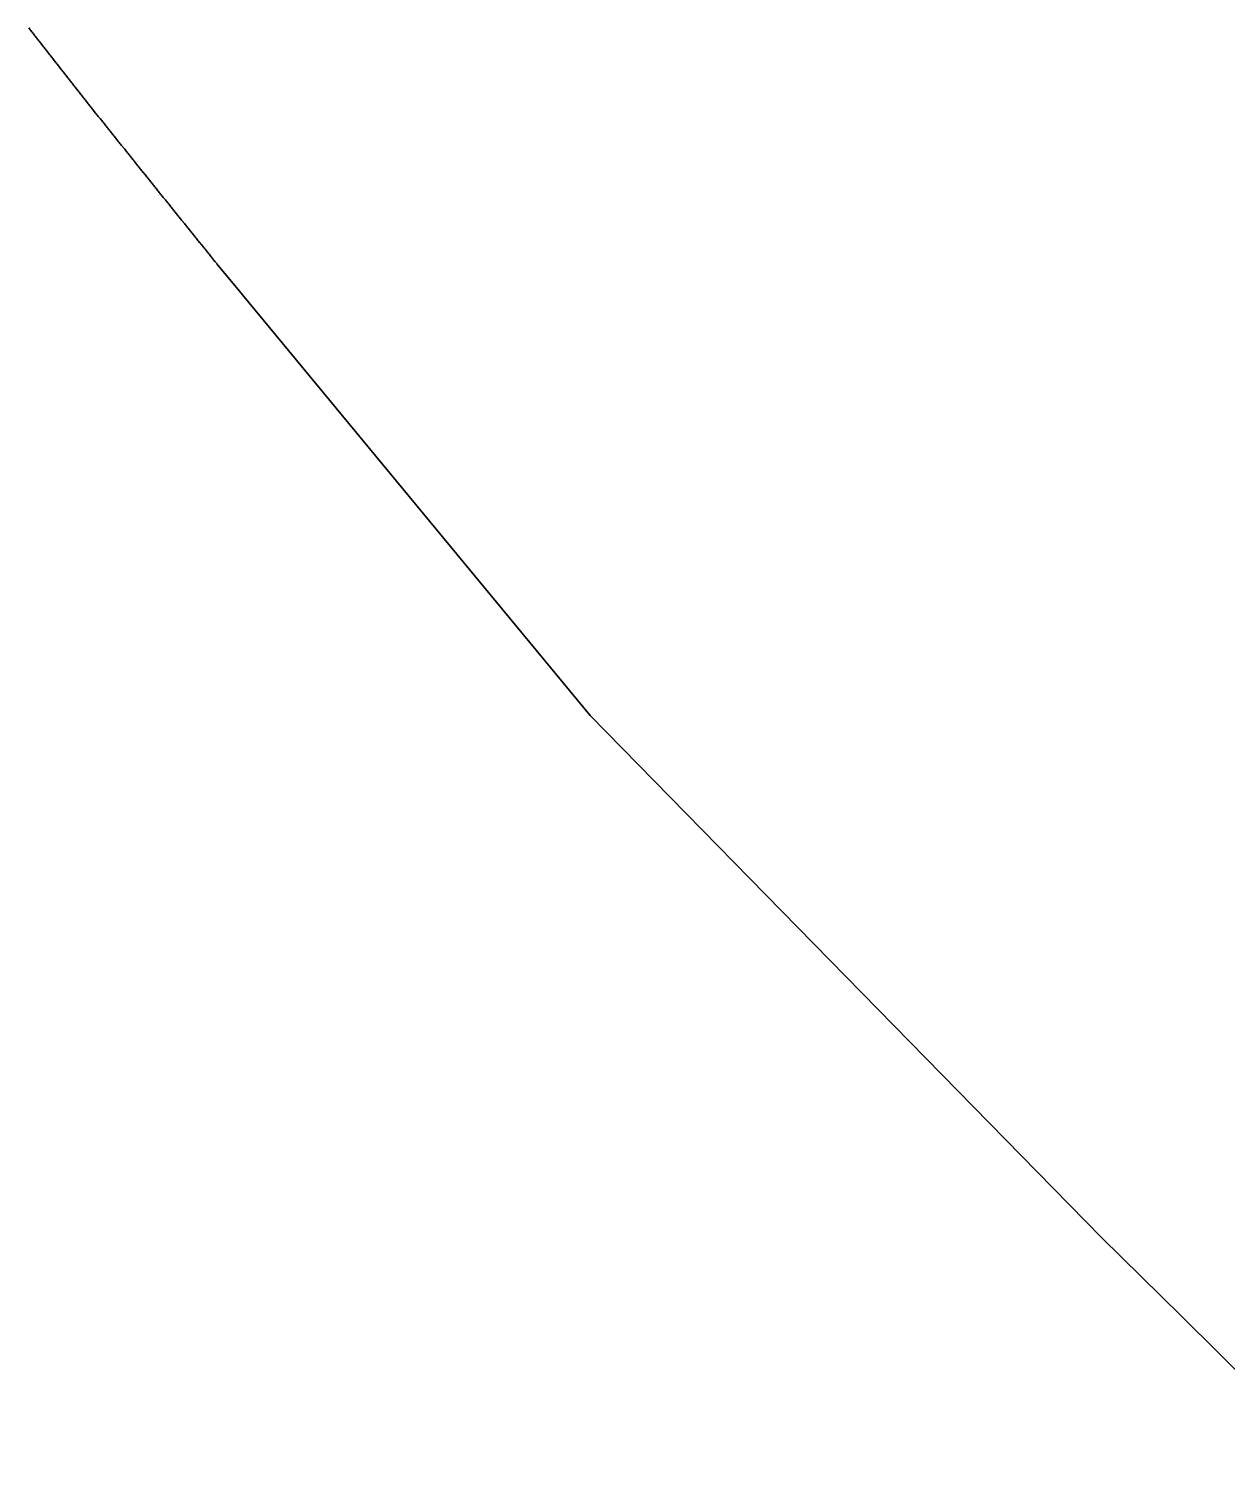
# Model space of a CAD drawing. Header units: inches. Extents: x 130170 to 284068, y 377793 to 804530.
# Drawn here: x 184866.5 to 185088, y 503226 to 503491.8 of the extents above; entities that cross this region are included whole.
import ezdxf

# ---------------------------------------------------------------- set-up
doc = ezdxf.new("R2010")
doc.units = ezdxf.units.IN
doc.header["$MEASUREMENT"] = 0
doc.layers.add('muni_il', color=7, linetype='Continuous')

msp = doc.modelspace()

# ---------------------------------------------------------------- linework, layer by layer
at = {"layer": 'muni_il'}
for points in [[(185107.55, 503226.01), (185079.54, 503253.79), (185064.77, 503268.29), (184970.27, 503364.79), (184906.02, 503442.62), (184904.9, 503443.95), (184901.49, 503448.1), (184901.32, 503448.31), (184901.2, 503448.47), (184901.07, 503448.62), (184900.95, 503448.78), (184900.82, 503448.94), (184900.69, 503449.09), (184900.57, 503449.25), (184900.44, 503449.4), (184900.32, 503449.56), (184900.19, 503449.71), (184900.06, 503449.87), (184899.94, 503450.02), (184899.81, 503450.18), (184899.69, 503450.33), (184899.56, 503450.49), (184899.44, 503450.65), (184899.31, 503450.8), (184899.18, 503450.96), (184899.06, 503451.11), (184898.93, 503451.27), (184898.81, 503451.42), (184898.68, 503451.58), (184898.56, 503451.73), (184898.43, 503451.89), (184898.3, 503452.05), (184898.18, 503452.2), (184898.05, 503452.36), (184897.93, 503452.51), (184897.8, 503452.67), (184897.68, 503452.82), (184897.55, 503452.98), (184897.42, 503453.13), (184897.3, 503453.29), (184897.17, 503453.45), (184897.05, 503453.6), (184896.92, 503453.76), (184896.8, 503453.91), (184896.67, 503454.07), (184896.54, 503454.22), (184896.42, 503454.38), (184896.29, 503454.53), (184896.17, 503454.69), (184896.04, 503454.85), (184895.92, 503455), (184895.79, 503455.16), (184895.67, 503455.31), (184895.54, 503455.47), (184895.41, 503455.62), (184895.29, 503455.78), (184895.16, 503455.94), (184895.04, 503456.09), (184894.91, 503456.25), (184894.79, 503456.4), (184894.66, 503456.56), (184894.54, 503456.71), (184894.41, 503456.87), (184894.28, 503457.03), (184894.16, 503457.18), (184894.03, 503457.34), (184893.91, 503457.49), (184893.78, 503457.65), (184893.66, 503457.8), (184893.53, 503457.96), (184893.41, 503458.12), (184893.28, 503458.27), (184893.16, 503458.43), (184893.03, 503458.58), (184892.9, 503458.74), (184892.78, 503458.89), (184892.65, 503459.05), (184892.53, 503459.21), (184892.4, 503459.36), (184892.28, 503459.52), (184892.15, 503459.67), (184892.03, 503459.83), (184891.9, 503459.98), (184891.78, 503460.14), (184891.65, 503460.3), (184891.52, 503460.45), (184891.4, 503460.61), (184891.27, 503460.76), (184891.15, 503460.92), (184891.02, 503461.08), (184890.9, 503461.23), (184890.77, 503461.39), (184890.65, 503461.54), (184890.52, 503461.7), (184890.4, 503461.85), (184890.27, 503462.01), (184890.15, 503462.17), (184890.02, 503462.32), (184889.9, 503462.48), (184889.77, 503462.63), (184889.64, 503462.79), (184889.52, 503462.95), (184889.39, 503463.1), (184889.27, 503463.26), (184889.14, 503463.41), (184889.02, 503463.57), (184888.89, 503463.73), (184888.77, 503463.88), (184888.64, 503464.04), (184888.52, 503464.19), (184888.39, 503464.35), (184888.27, 503464.5), (184888.14, 503464.66), (184888.02, 503464.82), (184887.89, 503464.97), (184887.77, 503465.13), (184887.64, 503465.28), (184887.52, 503465.44), (184887.39, 503465.6), (184887.26, 503465.75), (184887.14, 503465.91), (184887.01, 503466.06), (184886.89, 503466.22), (184886.76, 503466.38), (184886.64, 503466.53), (184886.51, 503466.69), (184886.39, 503466.84), (184886.26, 503467), (184886.14, 503467.16), (184886.01, 503467.31), (184885.89, 503467.47), (184885.76, 503467.62), (184885.64, 503467.78), (184885.51, 503467.94), (184885.39, 503468.09), (184885.26, 503468.25), (184885.14, 503468.4), (184885.01, 503468.56), (184884.89, 503468.72), (184884.76, 503468.87), (184884.64, 503469.03), (184884.51, 503469.18), (184884.39, 503469.34), (184884.26, 503469.5), (184884.14, 503469.65), (184884.01, 503469.81), (184883.89, 503469.97), (184883.76, 503470.12), (184883.64, 503470.28), (184883.51, 503470.43), (184883.39, 503470.59), (184883.26, 503470.75), (184883.14, 503470.9), (184883.01, 503471.06), (184882.89, 503471.21), (184882.76, 503471.37), (184882.64, 503471.53), (184882.51, 503471.68), (184882.39, 503471.84), (184882.26, 503471.99), (184882.14, 503472.15), (184882.01, 503472.31), (184881.89, 503472.46), (184881.76, 503472.62), (184881.64, 503472.78), (184881.51, 503472.93), (184881.39, 503473.09), (184881.26, 503473.24), (184881.14, 503473.4), (184881.01, 503473.56), (184880.89, 503473.71), (184880.76, 503473.87), (184880.64, 503474.03), (184880.51, 503474.18), (184880.39, 503474.34), (184880.26, 503474.49), (184880.14, 503474.65), (184880.01, 503474.81), (184879.89, 503474.96), (184879.76, 503475.12), (184879.64, 503475.28), (184879.51, 503475.43), (184879.39, 503475.59), (184879.26, 503475.74), (184879.14, 503475.9), (184879.01, 503476.06), (184878.89, 503476.21), (184878.65, 503476.52), (184878.52, 503476.68), (184878.4, 503476.83), (184878.28, 503476.99), (184878.15, 503477.15), (184878.03, 503477.31), (184877.9, 503477.46), (184877.78, 503477.62), (184877.66, 503477.78), (184877.53, 503477.93), (184877.41, 503478.09), (184877.28, 503478.25), (184877.16, 503478.41), (184877.04, 503478.56), (184876.91, 503478.72), (184876.79, 503478.88), (184876.67, 503479.03), (184876.54, 503479.19), (184876.42, 503479.35), (184876.29, 503479.5), (184876.17, 503479.66), (184876.05, 503479.82), (184875.92, 503479.98), (184875.8, 503480.13), (184875.68, 503480.29), (184875.55, 503480.45), (184875.43, 503480.6), (184875.3, 503480.76), (184875.18, 503480.92), (184875.06, 503481.08), (184874.93, 503481.23), (184874.81, 503481.39), (184874.69, 503481.55), (184874.56, 503481.7), (184874.44, 503481.86), (184874.31, 503482.02), (184874.19, 503482.18), (184874.07, 503482.33), (184873.94, 503482.49), (184873.82, 503482.65), (184873.7, 503482.8), (184873.57, 503482.96), (184873.45, 503483.12), (184873.32, 503483.28), (184873.2, 503483.43), (184873.08, 503483.59), (184872.95, 503483.75), (184872.83, 503483.9), (184872.71, 503484.06), (184872.58, 503484.22), (184872.46, 503484.38), (184872.34, 503484.53), (184872.21, 503484.69), (184872.09, 503484.85), (184871.96, 503485.01), (184871.84, 503485.16), (184871.72, 503485.32), (184871.59, 503485.48), (184871.47, 503485.63), (184871.35, 503485.79), (184871.22, 503485.95), (184871.1, 503486.11), (184870.98, 503486.26), (184870.85, 503486.42), (184870.73, 503486.58), (184870.61, 503486.74), (184870.48, 503486.89), (184870.36, 503487.05), (184870.24, 503487.21), (184870.11, 503487.36), (184869.99, 503487.52), (184869.86, 503487.68), (184869.74, 503487.84), (184869.62, 503487.99), (184869.49, 503488.15), (184869.37, 503488.31), (184869.25, 503488.47), (184869.12, 503488.62), (184869, 503488.78), (184868.88, 503488.94), (184868.75, 503489.1), (184868.63, 503489.25), (184868.51, 503489.41), (184868.38, 503489.57), (184868.26, 503489.72), (184868.14, 503489.88), (184868.01, 503490.04), (184867.89, 503490.2), (184867.77, 503490.35), (184867.64, 503490.51), (184867.52, 503490.67), (184867.4, 503490.83), (184867.27, 503490.98), (184867.15, 503491.14), (184867.03, 503491.3), (184866.9, 503491.46), (184866.78, 503491.61), (184866.66, 503491.77), (184866.53, 503491.93)], [(184866.53, 503491.93), (184866.66, 503491.77), (184866.78, 503491.61), (184866.9, 503491.46), (184867.03, 503491.3), (184867.15, 503491.14), (184867.27, 503490.98), (184867.4, 503490.83), (184867.52, 503490.67), (184867.64, 503490.51), (184867.77, 503490.35), (184867.89, 503490.2), (184868.01, 503490.04), (184868.14, 503489.88), (184868.26, 503489.72), (184868.38, 503489.57), (184868.51, 503489.41), (184868.63, 503489.25), (184868.75, 503489.1), (184868.88, 503488.94), (184869, 503488.78), (184869.12, 503488.62), (184869.25, 503488.47), (184869.37, 503488.31), (184869.49, 503488.15), (184869.62, 503487.99), (184869.74, 503487.84), (184869.86, 503487.68), (184869.99, 503487.52), (184870.11, 503487.36), (184870.24, 503487.21), (184870.36, 503487.05), (184870.48, 503486.89), (184870.61, 503486.74), (184870.73, 503486.58), (184870.85, 503486.42), (184870.98, 503486.26), (184871.1, 503486.11), (184871.22, 503485.95), (184871.35, 503485.79), (184871.47, 503485.63), (184871.59, 503485.48), (184871.72, 503485.32), (184871.84, 503485.16), (184871.96, 503485.01), (184872.09, 503484.85), (184872.21, 503484.69), (184872.34, 503484.53), (184872.46, 503484.38), (184872.58, 503484.22), (184872.71, 503484.06), (184872.83, 503483.9), (184872.95, 503483.75), (184873.08, 503483.59), (184873.2, 503483.43), (184873.32, 503483.28), (184873.45, 503483.12), (184873.57, 503482.96), (184873.7, 503482.8), (184873.82, 503482.65), (184873.94, 503482.49), (184874.07, 503482.33), (184874.19, 503482.18), (184874.31, 503482.02), (184874.44, 503481.86), (184874.56, 503481.7), (184874.69, 503481.55), (184874.81, 503481.39), (184874.93, 503481.23), (184875.06, 503481.08), (184875.18, 503480.92), (184875.3, 503480.76), (184875.43, 503480.6), (184875.55, 503480.45), (184875.68, 503480.29), (184875.8, 503480.13), (184875.92, 503479.98), (184876.05, 503479.82), (184876.17, 503479.66), (184876.29, 503479.5), (184876.42, 503479.35), (184876.54, 503479.19), (184876.67, 503479.03), (184876.79, 503478.88), (184876.91, 503478.72), (184877.04, 503478.56), (184877.16, 503478.41), (184877.28, 503478.25), (184877.41, 503478.09), (184877.53, 503477.93), (184877.66, 503477.78), (184877.78, 503477.62), (184877.9, 503477.46), (184878.03, 503477.31), (184878.15, 503477.15), (184878.28, 503476.99), (184878.4, 503476.83), (184878.52, 503476.68), (184878.65, 503476.52), (184878.89, 503476.21), (184879.01, 503476.06), (184879.14, 503475.9), (184879.26, 503475.74), (184879.39, 503475.59), (184879.51, 503475.43), (184879.64, 503475.28), (184879.76, 503475.12), (184879.89, 503474.96), (184880.01, 503474.81), (184880.14, 503474.65), (184880.26, 503474.49), (184880.39, 503474.34), (184880.51, 503474.18), (184880.64, 503474.03), (184880.76, 503473.87), (184880.89, 503473.71), (184881.01, 503473.56), (184881.14, 503473.4), (184881.26, 503473.24), (184881.39, 503473.09), (184881.51, 503472.93), (184881.64, 503472.78), (184881.76, 503472.62), (184881.89, 503472.46), (184882.01, 503472.31), (184882.14, 503472.15), (184882.26, 503471.99), (184882.39, 503471.84), (184882.51, 503471.68), (184882.64, 503471.53), (184882.76, 503471.37), (184882.89, 503471.21), (184883.01, 503471.06), (184883.14, 503470.9), (184883.26, 503470.75), (184883.39, 503470.59), (184883.51, 503470.43), (184883.64, 503470.28), (184883.76, 503470.12), (184883.89, 503469.97), (184884.01, 503469.81), (184884.14, 503469.65), (184884.26, 503469.5), (184884.39, 503469.34), (184884.51, 503469.18), (184884.64, 503469.03), (184884.76, 503468.87), (184884.89, 503468.72), (184885.01, 503468.56), (184885.14, 503468.4), (184885.26, 503468.25), (184885.39, 503468.09), (184885.51, 503467.94), (184885.64, 503467.78), (184885.76, 503467.62), (184885.89, 503467.47), (184886.01, 503467.31), (184886.14, 503467.16), (184886.26, 503467), (184886.39, 503466.84), (184886.51, 503466.69), (184886.64, 503466.53), (184886.76, 503466.38), (184886.89, 503466.22), (184887.01, 503466.06), (184887.14, 503465.91), (184887.26, 503465.75), (184887.39, 503465.6), (184887.52, 503465.44), (184887.64, 503465.28), (184887.77, 503465.13), (184887.89, 503464.97), (184888.02, 503464.82), (184888.14, 503464.66), (184888.27, 503464.5), (184888.39, 503464.35), (184888.52, 503464.19), (184888.64, 503464.04), (184888.77, 503463.88), (184888.89, 503463.73), (184889.02, 503463.57), (184889.14, 503463.41), (184889.27, 503463.26), (184889.39, 503463.1), (184889.52, 503462.95), (184889.64, 503462.79), (184889.77, 503462.63), (184889.9, 503462.48), (184890.02, 503462.32), (184890.15, 503462.17), (184890.27, 503462.01), (184890.4, 503461.85), (184890.52, 503461.7), (184890.65, 503461.54), (184890.77, 503461.39), (184890.9, 503461.23), (184891.02, 503461.08), (184891.15, 503460.92), (184891.27, 503460.76), (184891.4, 503460.61), (184891.52, 503460.45), (184891.65, 503460.3), (184891.78, 503460.14), (184891.9, 503459.98), (184892.03, 503459.83), (184892.15, 503459.67), (184892.28, 503459.52), (184892.4, 503459.36), (184892.53, 503459.21), (184892.65, 503459.05), (184892.78, 503458.89), (184892.9, 503458.74), (184893.03, 503458.58), (184893.16, 503458.43), (184893.28, 503458.27), (184893.41, 503458.12), (184893.53, 503457.96), (184893.66, 503457.8), (184893.78, 503457.65), (184893.91, 503457.49), (184894.03, 503457.34), (184894.16, 503457.18), (184894.28, 503457.03), (184894.41, 503456.87), (184894.54, 503456.71), (184894.66, 503456.56), (184894.79, 503456.4), (184894.91, 503456.25), (184895.04, 503456.09), (184895.16, 503455.94), (184895.29, 503455.78), (184895.41, 503455.62), (184895.54, 503455.47), (184895.67, 503455.31), (184895.79, 503455.16), (184895.92, 503455), (184896.04, 503454.85), (184896.17, 503454.69), (184896.29, 503454.53), (184896.42, 503454.38), (184896.54, 503454.22), (184896.67, 503454.07), (184896.8, 503453.91), (184896.92, 503453.76), (184897.05, 503453.6), (184897.17, 503453.45), (184897.3, 503453.29), (184897.42, 503453.13), (184897.55, 503452.98), (184897.68, 503452.82), (184897.8, 503452.67), (184897.93, 503452.51), (184898.05, 503452.36), (184898.18, 503452.2), (184898.3, 503452.05), (184898.43, 503451.89), (184898.56, 503451.73), (184898.68, 503451.58), (184898.81, 503451.42), (184898.93, 503451.27), (184899.06, 503451.11), (184899.18, 503450.96), (184899.31, 503450.8), (184899.44, 503450.65), (184899.56, 503450.49), (184899.69, 503450.33), (184899.81, 503450.18), (184899.94, 503450.02), (184900.06, 503449.87), (184900.19, 503449.71), (184900.32, 503449.56), (184900.44, 503449.4), (184900.57, 503449.25), (184900.69, 503449.09), (184900.82, 503448.94), (184900.95, 503448.78), (184901.07, 503448.62), (184901.2, 503448.47), (184901.32, 503448.31), (184901.49, 503448.1), (184904.9, 503443.95), (184906.02, 503442.62), (184970.27, 503364.79), (185064.77, 503268.29), (185079.54, 503253.79), (185107.55, 503226.01)]]:
    msp.add_lwpolyline(points, dxfattribs=at)

doc.saveas('drawing.dxf')
